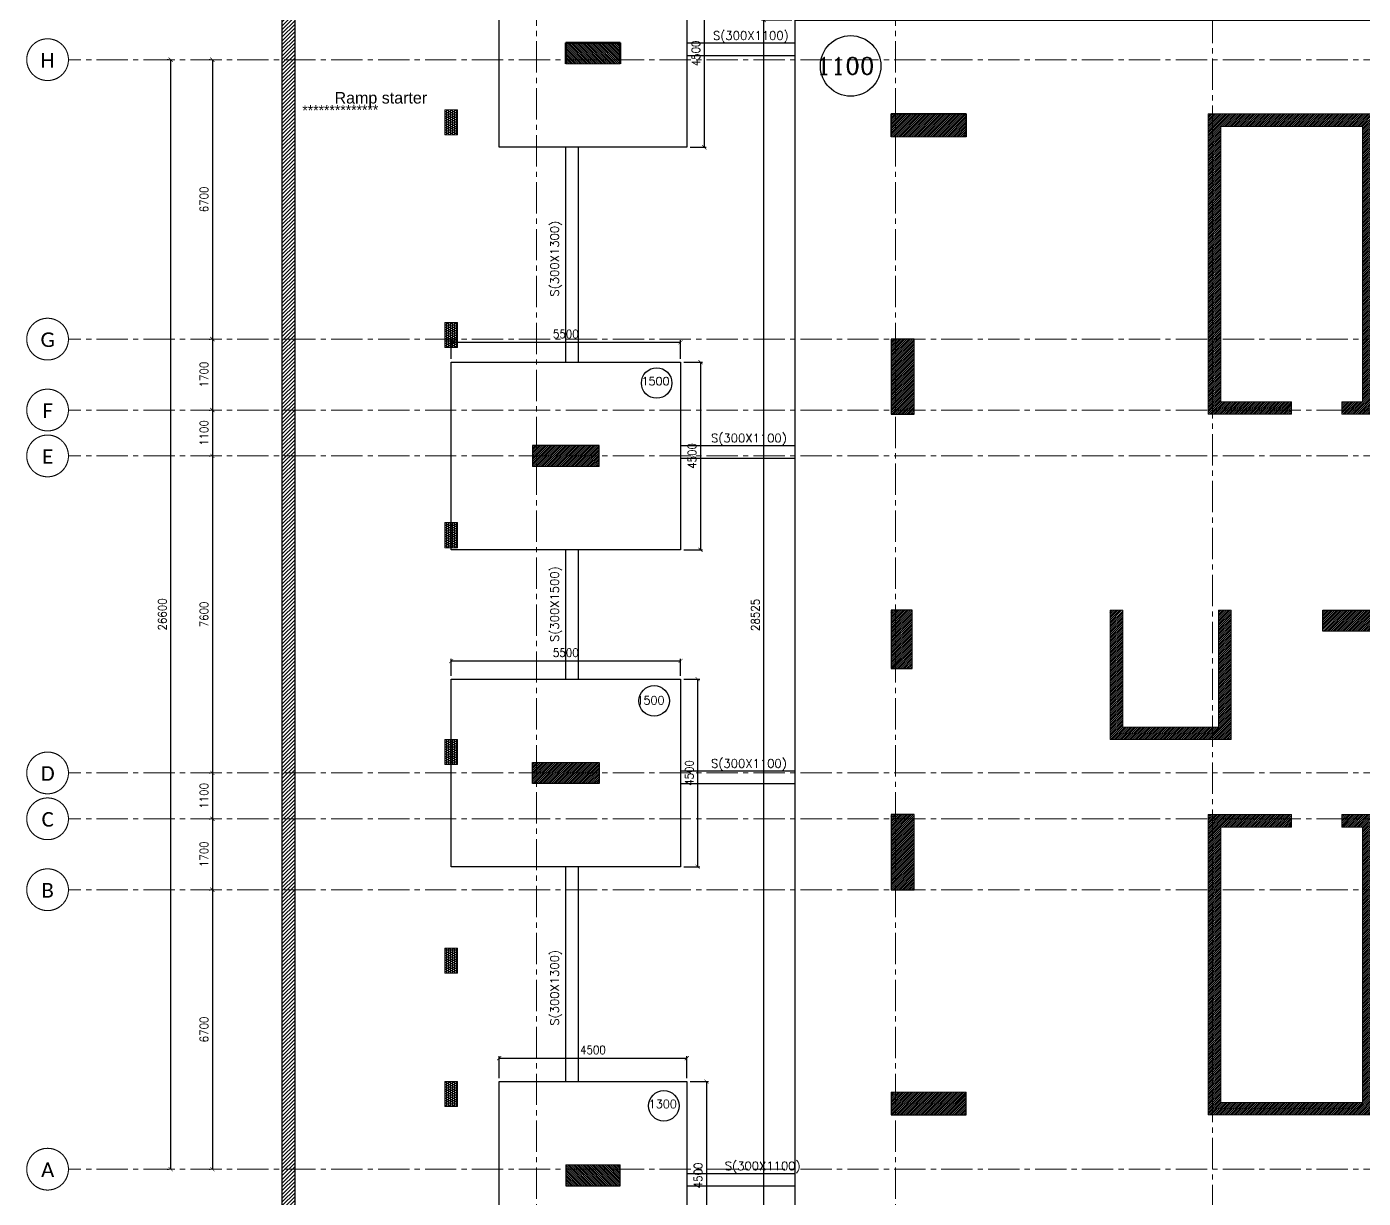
# Model space of a CAD drawing. Header units: millimetres. Extents: x -967280 to 3852, y 2833 to 1955156.
# Drawn here: x -653053 to -621011, y 386540 to 414627 of the extents above; entities that cross this region are included whole.
import ezdxf
from ezdxf.enums import TextEntityAlignment as Align

# ---------------------------------------------------------------- set-up
doc = ezdxf.new("R2010")
doc.units = ezdxf.units.MM
doc.header["$LTSCALE"] = 1000
doc.header["$PDMODE"] = 35
doc.header["$PDSIZE"] = 25
for name, pattern in [('$0$DASHED2', [0.375, 0.25, -0.125]), ('Columns_Structural070816$0$CENTER2', [1.125, 0.75, -0.125, 0.125, -0.125]), ('HRZN_Line-Ptrn-Sold', [9144001.0, 9144000.0, -1])]:
    doc.linetypes.add(name, pattern=pattern)
for name, color, linetype in [('_N-DIM 3', 7, 'Continuous'), ('ARCH', 8, 'Continuous'), ('R.C. footing', 4, 'Continuous'), ('S - BATH Hach', 1, 'Continuous'), ('S - col hach', 1, 'Continuous'), ('S -Beams', 2, 'Continuous'), ('text', 3, 'Continuous')]:
    doc.layers.add(name, color=color, linetype=linetype)
for name, color, linetype, lineweight in [('A-AX-ATT-100', 7, 'HRZN_Line-Ptrn-Sold', 18), ('S - column', 6, 'Continuous', 60), ('ST-000-AXIS', 9, 'Columns_Structural070816$0$CENTER2', 9), ('ST-203-SLAB-TXT', 7, 'Continuous', 30), ('ST-RFT-BOT', 2, '$0$DASHED2', 30)]:
    doc.layers.add(name, color=color, linetype=linetype, lineweight=lineweight)
doc.styles.add('ARAB', font='xarb.shx', dxfattribs={"width": 0.7, "height": 250})
doc.styles.add('Calibri_2', font='calibri.ttf', dxfattribs={"height": 300})
doc.styles.add('ROMANC', font='romanc.shx')
doc.styles.add('TUNELNO', font='romans.shx', dxfattribs={"width": 0.9})
doc.styles.add('XREF-ST-FRAMING 1ST FLOOR$0$STRECTURAL', font='arial.ttf')
doc.dimstyles.new('Copy(2) of DSEC', dxfattribs={"dimtxt": 200, "dimasz": 100, "dimexe": 50, "dimexo": 80, "dimgap": 100, "dimtad": 1, "dimdec": 0, "dimrnd": 5, "dimzin": 0, "dimdsep": 46, "dimtxsty": 'TUNELNO', "dimblk": 'ARCHTICK', "dimcen": 0.09, "dimclrd": 1, "dimclre": 1, "dimclrt": 3, "dimadec": 0, "dimazin": 0, "dimtfac": 0.78125, "dimtdec": 0, "dimtix": 1, "dimtmove": 2, "dimatfit": 3, "dimldrblk": 'ARCHTICK', "dimfxl": 1, "dimtolj": 1, "dimtzin": 0, "dimarcsym": 0})
pattern_1 = [(45, (193250.144, -596912.31), (-22.4506403, 22.4506403), [])]
pattern_2 = [(45, (907727.56, 223202.353), (-22.4506403, 22.4506403), [])]
pattern_3 = [(0, (-310798.873, -401239.722), (47.625, 27.4963064), [31.75, -63.5]), (120, (-310798.873, -401239.722), (-47.6249999, 27.4963066), [31.75, -63.5]), (60, (-310798.873, -401239.722), (1e-07, 54.9926131), [-63.5, 31.75])]

# ---------------------------------------------------------------- blocks, each defined once
blk = doc.blocks.new('A$C46269fcd new')
at = {"layer": 'S - BATH Hach', "ltscale": 30, "transparency": 33554483}
h = blk.add_hatch(dxfattribs=at)
h.set_pattern_fill('ANSI31', color=1, scale=20)
h.set_pattern_definition([(45, (643184.17, -484711.8), (-44.9012806, 44.9012806), [])])
h.paths.add_polyline_path([(47835, 35800), (47835, -9200), (-6100, -9200), (-6100, 35800), (-5800, 35800), (-5800, -8900), (47535, -8900), (47535, 35800)])
at = {"layer": 'R.C. footing', "color": 4, "ltscale": 30}
blk.add_lwpolyline([(47835, 35800), (47835, -9200), (-6100, -9200), (-6100, 35800), (-5800, 35800), (-5800, -8900), (47535, -8900), (47535, 35800)], close=True, dxfattribs=at)
blk = doc.blocks.new('FROM FOUNDATION TO UPPER LOWER BASEMENT_COLUMNS(new2)')
at = {"layer": 'S - col hach'}
h = blk.add_hatch(dxfattribs=at)
h.set_pattern_fill('ANSI31', color=256, scale=10, angle=90)
h.set_pattern_definition([(135, (1651950.9, 412690.996), (-22.4506403, -22.4506403), [])])
h.paths.add_polyline_path([(418899, 637440), (417599, 637440), (417599, 636940), (418899, 636940)])
h = blk.add_hatch(dxfattribs=at)
h.set_pattern_fill('ANSI31', color=256, scale=10)
h.set_pattern_definition([(45, (193250.144, -596912.31), (-22.4506403, 22.4506403), [])])
h.paths.add_polyline_path([(427199, 635190), (427199, 635740), (425399, 635740), (425399, 635190)])
h = blk.add_hatch(dxfattribs=at)
h.set_pattern_fill('ANSI31', color=256, scale=10)
h.set_pattern_definition(pattern_2)
h.paths.add_polyline_path([(436699, 635440), (436699, 628840), (436199, 628840), (436199, 628540), (436999, 628540), (436999, 635740), (432999, 635740), (432999, 628540), (433299, 628540), (434999, 628540), (434999, 628840), (433299, 628840), (433299, 635440)])
h = blk.add_hatch(dxfattribs=at)
h.set_pattern_fill('ANSI31', color=256, scale=10)
h.set_pattern_definition([(45, (-119733.897, -851549.915), (-22.4506403, 22.4506403), [])])
h.paths.add_polyline_path([(425949, 630340), (425399, 630340), (425399, 628540), (425949, 628540)])
h = blk.add_hatch(dxfattribs=at)
h.set_pattern_fill('ANSI31', color=256, scale=10)
h.set_pattern_definition(pattern_1)
h.paths.add_polyline_path([(416799, 627290), (418399, 627290), (418399, 627790), (416799, 627790)])
h = blk.add_hatch(dxfattribs=at)
h.set_pattern_fill('ANSI31', color=256, scale=10)
h.set_pattern_definition([(45, (193250.144, -602312.31), (-22.4506403, 22.4506403), [])])
h.paths.add_polyline_path([(425899, 623840), (425399, 623840), (425399, 622440), (425899, 622440)])
h = blk.add_hatch(dxfattribs=at)
h.set_pattern_fill('ANSI31', color=256, scale=10)
h.set_pattern_definition(pattern_1)
h.paths.add_polyline_path([(433249, 623840), (433249, 621040), (430949, 621040), (430949, 623840), (430649, 623840), (430649, 620740), (433549, 620740), (433549, 623840)])
h = blk.add_hatch(dxfattribs=at)
h.set_pattern_fill('ANSI31', color=256, scale=10)
h.set_pattern_definition([(45, (167000.147, -603712.31), (-22.4506403, 22.4506403), [])])
h.paths.add_polyline_path([(436456, 623340), (436949, 623340), (436949, 623840), (435749, 623840), (435749, 623340)])
h = blk.add_hatch(dxfattribs=at)
h.set_pattern_fill('ANSI31', color=256, scale=10)
h.set_pattern_definition(pattern_1)
h.paths.add_polyline_path([(418399, 620190), (416799, 620190), (416799, 619690), (418399, 619690)])
h = blk.add_hatch(dxfattribs=at)
h.set_pattern_fill('ANSI31', color=256, scale=10)
h.set_pattern_definition(pattern_1)
h.paths.add_polyline_path([(425949, 617140), (425949, 618940), (425399, 618940), (425399, 617140)])
h = blk.add_hatch(dxfattribs=at)
h.set_pattern_fill('ANSI31', color=256, scale=10)
h.set_pattern_definition(pattern_2)
h.paths.add_polyline_path([(436699, 618640), (436699, 612040), (433299, 612040), (433299, 618640), (434999, 618640), (434999, 618940), (432999, 618940), (432999, 611740), (436999, 611740), (436999, 618940), (436199, 618940), (436199, 618640)])
h = blk.add_hatch(dxfattribs=at)
h.set_pattern_fill('ANSI31', color=256, scale=10)
h.set_pattern_definition(pattern_1)
h.paths.add_polyline_path([(427199, 611740), (427199, 612290), (425399, 612290), (425399, 611740)])
h = blk.add_hatch(dxfattribs=at)
h.set_pattern_fill('ANSI31', color=256, scale=10, angle=-90)
h.set_pattern_definition([(315, (-789353.163, 834788.448), (22.4506403, 22.4506403), [])])
h.paths.add_polyline_path([(417599, 610040), (418899, 610040), (418899, 610540), (417599, 610540)])
at = {"layer": 'S - column', "lineweight": 15}
for points in [[(417599, 636940), (418899, 636940), (418899, 637440), (417599, 637440)], [(427199, 635190), (425399, 635190), (425399, 635740), (427199, 635740)], [(425949, 630340), (425399, 630340), (425399, 628540), (425949, 628540)], [(416799, 627790), (416799, 627290), (418399, 627290), (418399, 627790)], [(425899, 623840), (425399, 623840), (425399, 622440), (425899, 622440)], [(433249, 623840), (433249, 621040), (430949, 621040), (430949, 623840), (430649, 623840), (430649, 620740), (433549, 620740), (433549, 623840)], [(435749, 623340), (436949, 623340), (436949, 623840), (435749, 623840)], [(418399, 619690), (416799, 619690), (416799, 620190), (418399, 620190)], [(425949, 618940), (425949, 617140), (425399, 617140), (425399, 618940)], [(436699, 612040), (433299, 612040), (433299, 618640), (434999, 618640), (434999, 618940), (432999, 618940), (432999, 611740), (436999, 611740), (436999, 618940), (436199, 618940), (436199, 618640), (436699, 618640)], [(427199, 611740), (425399, 611740), (425399, 612290), (427199, 612290)], [(417599, 610040), (417599, 610540), (418899, 610540), (418899, 610040)]]:
    blk.add_lwpolyline(points, close=True, dxfattribs=at)
blk.add_lwpolyline([(433299, 628840), (433299, 635440), (436699, 635440), (436699, 628840), (436199, 628840), (436199, 628540), (436999, 628540), (436999, 635740), (432999, 635740), (432999, 628540), (433299, 628540), (434999, 628540), (434999, 628840), (433299, 628840)], dxfattribs=at)
at = {"layer": 'ST-RFT-BOT', "color": 7, "linetype": 'Continuous', "ltscale": 30}
blk.add_line((427199, 635190), (427199, 635559), dxfattribs=at)
at = {"layer": 'ST-RFT-BOT', "color": 7, "linetype": 'Continuous', "lineweight": 50, "ltscale": 30}
blk.add_lwpolyline([(418899, 636940), (418899, 637440), (417599, 637440), (417599, 636940)], dxfattribs=at)
at = {"layer": 'ST-RFT-BOT', "color": 7, "linetype": 'Continuous', "ltscale": 30}
for points in [[(427199, 635190), (427199, 635740), (425399, 635740), (425399, 635190)], [(425399, 635190), (425399, 635740), (427199, 635740), (427199, 635190)], [(425949, 630340), (425399, 630340), (425399, 628540), (425949, 628540)], [(418399, 627290), (418399, 627790), (416799, 627790), (416799, 627290)], [(425899, 623840), (425399, 623840), (425399, 622440), (425899, 622440)], [(435749, 623340), (435749, 623840), (436949, 623840), (436949, 623340)], [(418399, 620190), (418399, 619690), (416799, 619690), (416799, 620190)], [(425949, 618940), (425399, 618940), (425399, 617140), (425949, 617140)], [(425399, 612290), (425399, 611740), (427199, 611740), (427199, 612290)], [(417599, 610540), (417599, 610040), (418899, 610040), (418899, 610540)]]:
    blk.add_lwpolyline(points, dxfattribs=at)
blk = doc.blocks.new('A$Cff78b8bf')
at = {"layer": 'ST-203-SLAB-TXT', "style": 'XREF-ST-FRAMING 1ST FLOOR$0$STRECTURAL'}
blk.add_text('Ramp starter', height=275, dxfattribs=at).set_placement((2365, -10114, 38), align=Align.MIDDLE_CENTER)
at = {"layer": 'text', "ltscale": 30, "style": 'ARAB'}
blk.add_text('**************', height=250, rotation=0.4625, dxfattribs=at).set_placement((484, -10542))
blk = doc.blocks.new('_ArchTick')
at = {"color": 0, "linetype": 'ByBlock', "const_width": 0.15}
blk.add_lwpolyline([(-0.5, -0.5), (0.5, 0.5)], dxfattribs=at)
blk = doc.blocks.new('*D479')
at = {"layer": '_N-DIM 3', "color": 1, "lineweight": -2, "ltscale": 30, "transparency": 16777216}
for p, q in [((-637299, 398987), (-636919, 398987)), ((-636969, 398987), (-636969, 394487)), ((-637299, 394487), (-636919, 394487))]:
    blk.add_line(p, q, dxfattribs=at)
at = {"layer": 'Defpoints', "color": 0, "ltscale": 30, "transparency": 16777216}
for p in [(-637379, 398987), (-637379, 394487), (-636969, 394487)]:
    blk.add_point(p, dxfattribs=at)
at = {"layer": '_N-DIM 3', "color": 1, "lineweight": -2, "ltscale": 30, "transparency": 16777216, "xscale": 100, "yscale": 100, "zscale": 100}
for p, rotation in [((-636969, 398987), 90), ((-636969, 394487), 270)]:
    blk.add_blockref('_ArchTick', p, dxfattribs=dict(at, rotation=rotation))
at = {"layer": '_N-DIM 3', "color": 3, "ltscale": 30, "transparency": 16777216, "insert": (-637169, 396737), "char_height": 200, "attachment_point": 5, "rotation": 90, "style": 'TUNELNO'}
blk.add_mtext('\\A1;4500', dxfattribs=at)
blk = doc.blocks.new('*D480')
at = {"layer": '_N-DIM 3', "color": 1, "lineweight": -2, "ltscale": 30, "transparency": 16777216}
for p, q in [((-642879, 399067), (-642879, 399471)), ((-642879, 399421), (-637379, 399421)), ((-637379, 399067), (-637379, 399471))]:
    blk.add_line(p, q, dxfattribs=at)
at = {"layer": 'Defpoints', "color": 0, "ltscale": 30, "transparency": 16777216}
for p in [(-637379, 399421), (-642879, 398987), (-637379, 398987)]:
    blk.add_point(p, dxfattribs=at)
at = {"layer": '_N-DIM 3', "color": 1, "lineweight": -2, "ltscale": 30, "transparency": 16777216, "xscale": 100, "yscale": 100, "zscale": 100, "rotation": 180}
blk.add_blockref('_ArchTick', (-642879, 399421), dxfattribs=at)
at = {"layer": '_N-DIM 3', "color": 1, "lineweight": -2, "ltscale": 30, "transparency": 16777216, "xscale": 100, "yscale": 100, "zscale": 100}
blk.add_blockref('_ArchTick', (-637379, 399421), dxfattribs=at)
at = {"layer": '_N-DIM 3', "color": 3, "ltscale": 30, "transparency": 16777216, "insert": (-640129, 399621), "char_height": 200, "attachment_point": 5, "style": 'TUNELNO'}
blk.add_mtext('\\A1;5500', dxfattribs=at)
blk = doc.blocks.new('*D481')
at = {"layer": '_N-DIM 3', "color": 1, "lineweight": -2, "ltscale": 30, "transparency": 16777216}
for p, q in [((-637299, 406587), (-636852, 406587)), ((-636902, 406587), (-636902, 402087)), ((-637299, 402087), (-636852, 402087))]:
    blk.add_line(p, q, dxfattribs=at)
at = {"layer": 'Defpoints', "color": 0, "ltscale": 30, "transparency": 16777216}
for p in [(-637379, 406587), (-637379, 402087), (-636902, 402087)]:
    blk.add_point(p, dxfattribs=at)
at = {"layer": '_N-DIM 3', "color": 1, "lineweight": -2, "ltscale": 30, "transparency": 16777216, "xscale": 100, "yscale": 100, "zscale": 100}
for p, rotation in [((-636902, 406587), 90), ((-636902, 402087), 270)]:
    blk.add_blockref('_ArchTick', p, dxfattribs=dict(at, rotation=rotation))
at = {"layer": '_N-DIM 3', "color": 3, "ltscale": 30, "transparency": 16777216, "insert": (-637102, 404337), "char_height": 200, "attachment_point": 5, "rotation": 90, "style": 'TUNELNO'}
blk.add_mtext('\\A1;4500', dxfattribs=at)
blk = doc.blocks.new('*D482')
at = {"layer": '_N-DIM 3', "color": 1, "lineweight": -2, "ltscale": 30, "transparency": 16777216}
for p, q in [((-642879, 406667), (-642879, 407112)), ((-642879, 407062), (-637379, 407062)), ((-637379, 406667), (-637379, 407112))]:
    blk.add_line(p, q, dxfattribs=at)
at = {"layer": 'Defpoints', "color": 0, "ltscale": 30, "transparency": 16777216}
for p in [(-637379, 407062), (-642879, 406587), (-637379, 406587)]:
    blk.add_point(p, dxfattribs=at)
at = {"layer": '_N-DIM 3', "color": 1, "lineweight": -2, "ltscale": 30, "transparency": 16777216, "xscale": 100, "yscale": 100, "zscale": 100, "rotation": 180}
blk.add_blockref('_ArchTick', (-642879, 407062), dxfattribs=at)
at = {"layer": '_N-DIM 3', "color": 1, "lineweight": -2, "ltscale": 30, "transparency": 16777216, "xscale": 100, "yscale": 100, "zscale": 100}
blk.add_blockref('_ArchTick', (-637379, 407062), dxfattribs=at)
at = {"layer": '_N-DIM 3', "color": 3, "ltscale": 30, "transparency": 16777216, "insert": (-640129, 407262), "char_height": 200, "attachment_point": 5, "style": 'TUNELNO'}
blk.add_mtext('\\A1;5500', dxfattribs=at)
blk = doc.blocks.new('*D483')
at = {"layer": '_N-DIM 3', "color": 1, "lineweight": -2, "ltscale": 30, "transparency": 16777216}
for p, q in [((-637149, 416237), (-636761, 416237)), ((-636811, 416237), (-636811, 411737)), ((-637149, 411737), (-636761, 411737))]:
    blk.add_line(p, q, dxfattribs=at)
at = {"layer": 'Defpoints', "color": 0, "ltscale": 30, "transparency": 16777216}
for p in [(-637229, 416237), (-637229, 411737), (-636811, 411737)]:
    blk.add_point(p, dxfattribs=at)
at = {"layer": '_N-DIM 3', "color": 1, "lineweight": -2, "ltscale": 30, "transparency": 16777216, "xscale": 100, "yscale": 100, "zscale": 100}
for p, rotation in [((-636811, 416237), 90), ((-636811, 411737), 270)]:
    blk.add_blockref('_ArchTick', p, dxfattribs=dict(at, rotation=rotation))
at = {"layer": '_N-DIM 3', "color": 3, "ltscale": 30, "transparency": 16777216, "insert": (-637011, 413987), "char_height": 200, "attachment_point": 5, "rotation": 90, "style": 'TUNELNO'}
blk.add_mtext('\\A1;4500', dxfattribs=at)
blk = doc.blocks.new('*D485')
at = {"layer": '_N-DIM 3', "color": 1, "lineweight": -2, "ltscale": 30, "transparency": 16777216}
for p, q in [((-641729, 389417), (-641729, 389947)), ((-641729, 389897), (-637229, 389897)), ((-637229, 389417), (-637229, 389947))]:
    blk.add_line(p, q, dxfattribs=at)
at = {"layer": 'Defpoints', "color": 0, "ltscale": 30, "transparency": 16777216}
for p in [(-637229, 389897), (-641729, 389337), (-637229, 389337)]:
    blk.add_point(p, dxfattribs=at)
at = {"layer": '_N-DIM 3', "color": 1, "lineweight": -2, "ltscale": 30, "transparency": 16777216, "xscale": 100, "yscale": 100, "zscale": 100, "rotation": 180}
blk.add_blockref('_ArchTick', (-641729, 389897), dxfattribs=at)
at = {"layer": '_N-DIM 3', "color": 1, "lineweight": -2, "ltscale": 30, "transparency": 16777216, "xscale": 100, "yscale": 100, "zscale": 100}
blk.add_blockref('_ArchTick', (-637229, 389897), dxfattribs=at)
at = {"layer": '_N-DIM 3', "color": 3, "ltscale": 30, "transparency": 16777216, "insert": (-639479, 390097), "char_height": 200, "attachment_point": 5, "style": 'TUNELNO'}
blk.add_mtext('\\A1;4500', dxfattribs=at)
blk = doc.blocks.new('*D486')
at = {"layer": '_N-DIM 3', "color": 1, "lineweight": -2, "ltscale": 30, "transparency": 16777216}
for p, q in [((-637149, 389337), (-636707, 389337)), ((-636757, 389337), (-636757, 384837)), ((-637149, 384837), (-636707, 384837))]:
    blk.add_line(p, q, dxfattribs=at)
at = {"layer": 'Defpoints', "color": 0, "ltscale": 30, "transparency": 16777216}
for p in [(-637229, 389337), (-637229, 384837), (-636757, 384837)]:
    blk.add_point(p, dxfattribs=at)
at = {"layer": '_N-DIM 3', "color": 1, "lineweight": -2, "ltscale": 30, "transparency": 16777216, "xscale": 100, "yscale": 100, "zscale": 100}
for p, rotation in [((-636757, 389337), 90), ((-636757, 384837), 270)]:
    blk.add_blockref('_ArchTick', p, dxfattribs=dict(at, rotation=rotation))
at = {"layer": '_N-DIM 3', "color": 3, "ltscale": 30, "transparency": 16777216, "insert": (-636957, 387087), "char_height": 200, "attachment_point": 5, "rotation": 90, "style": 'TUNELNO'}
blk.add_mtext('\\A1;4500', dxfattribs=at)
blk = doc.blocks.new('*D500')
at = {"layer": '_N-DIM 3', "color": 1, "lineweight": -2, "ltscale": 30, "transparency": 16777216}
for p, q in [((-634712, 414787), (-635435, 414787)), ((-635385, 386262), (-635385, 414787)), ((-634725, 386262), (-635435, 386262))]:
    blk.add_line(p, q, dxfattribs=at)
at = {"layer": 'Defpoints', "color": 0, "ltscale": 30, "transparency": 16777216}
for p in [(-635385, 414787), (-634632, 414787), (-634645, 386262)]:
    blk.add_point(p, dxfattribs=at)
at = {"layer": '_N-DIM 3', "color": 1, "lineweight": -2, "ltscale": 30, "transparency": 16777216, "xscale": 100, "yscale": 100, "zscale": 100}
for p, rotation in [((-635385, 414787), 90), ((-635385, 386262), 270)]:
    blk.add_blockref('_ArchTick', p, dxfattribs=dict(at, rotation=rotation))
at = {"layer": '_N-DIM 3', "color": 3, "ltscale": 30, "transparency": 16777216, "insert": (-635585, 400525), "char_height": 200, "attachment_point": 5, "rotation": 90, "style": 'TUNELNO'}
blk.add_mtext('\\A1;28525', dxfattribs=at)
blk = doc.blocks.new('A$C502a855f new')
at = {"layer": 'S - col hach', "true_color": 0xf8d731}
h = blk.add_hatch(dxfattribs=at)
h.set_pattern_fill('HONEY', color=40, scale=10)
h.set_pattern_definition(pattern_3)
h.paths.add_polyline_path([(103900, 34600), (104200, 34600), (104200, 34000), (103900, 34000)])
h = blk.add_hatch(dxfattribs=at)
h.set_pattern_fill('HONEY', color=40, scale=10)
h.set_pattern_definition(pattern_3)
h.paths.add_polyline_path([(103900, 29500), (104200, 29500), (104200, 28900), (103900, 28900)])
h = blk.add_hatch(dxfattribs=at)
h.set_pattern_fill('HONEY', color=40, scale=10)
h.set_pattern_definition([(0, (-310798.873, -401039.722), (47.625, 27.4963064), [31.75, -63.5]), (120, (-310798.873, -401039.722), (-47.6249999, 27.4963066), [31.75, -63.5]), (60, (-310798.873, -401039.722), (1e-07, 54.9926131), [-63.5, 31.75])])
h.paths.add_polyline_path([(103900, 24700), (104200, 24700), (104200, 24100), (103900, 24100)])
h = blk.add_hatch(dxfattribs=at)
h.set_pattern_fill('HONEY', color=40, scale=10)
h.set_pattern_definition(pattern_3)
h.paths.add_polyline_path([(103900, 19500), (104200, 19500), (104200, 18900), (103900, 18900)])
h = blk.add_hatch(dxfattribs=at)
h.set_pattern_fill('HONEY', color=40, scale=10)
h.set_pattern_definition([(0, (-310798.873, -401239.722), (47.625, 27.4963064), [31.75, -63.5]), (120, (-310798.873, -401239.722), (-47.6249999, 27.4963066), [31.75, -63.5]), (60, (-310798.873, -401239.722), (1e-07, 54.9926131), [-63.5, 31.75])])
h.paths.add_polyline_path([(103900, 14500), (104200, 14500), (104200, 13900), (103900, 13900)])
h = blk.add_hatch(dxfattribs=at)
h.set_pattern_fill('HONEY', color=40, scale=10)
h.set_pattern_definition([(0, (-310798.873, -404439.722), (47.625, 27.4963064), [31.75, -63.5]), (120, (-310798.873, -404439.722), (-47.6249999, 27.4963066), [31.75, -63.5]), (60, (-310798.873, -404439.722), (1e-07, 54.9926131), [-63.5, 31.75])])
h.paths.add_polyline_path([(103900, 11300), (104200, 11300), (104200, 10700), (103900, 10700)])
at = {"layer": 'S - column', "lineweight": 15}
for points in [[(103900, 34600), (104200, 34600), (104200, 34000), (103900, 34000)], [(103900, 29500), (104200, 29500), (104200, 28900), (103900, 28900)], [(103900, 24700), (104200, 24700), (104200, 24100), (103900, 24100)], [(103900, 19500), (104200, 19500), (104200, 18900), (103900, 18900)], [(103900, 14500), (104200, 14500), (104200, 13900), (103900, 13900)], [(103900, 11300), (104200, 11300), (104200, 10700), (103900, 10700)]]:
    blk.add_lwpolyline(points, close=True, dxfattribs=at)
blk = doc.blocks.new('Grid - HRZN_G-Datm-Grid-Head-1554275-FIRST FLOOR FFL_1_')
at = {"layer": 'A-AX-ATT-100'}
blk.add_circle((0, 0), 5, dxfattribs=at)
blk = doc.blocks.new('*D1505')
at = {"layer": '_N-DIM 3', "color": 1, "linetype": 'Continuous', "lineweight": -2, "ltscale": 30, "transparency": 16777216}
for p, q in [((509045, 737040), (509075, 737040)), ((509125, 737040), (509125, 730340)), ((509045, 730340), (509075, 730340))]:
    blk.add_line(p, q, dxfattribs=at)
at = {"layer": 'Defpoints', "color": 0, "linetype": 'Continuous', "ltscale": 30, "transparency": 16777216}
for p in [(509125, 737040), (509125, 730340), (509125, 730340)]:
    blk.add_point(p, dxfattribs=at)
at = {"layer": '_N-DIM 3', "color": 1, "linetype": 'Continuous', "lineweight": -2, "ltscale": 30, "transparency": 16777216, "xscale": 100, "yscale": 100, "zscale": 100}
for p, rotation in [((509125, 737040), 90), ((509125, 730340), 270)]:
    blk.add_blockref('_ArchTick', p, dxfattribs=dict(at, rotation=rotation))
at = {"layer": '_N-DIM 3', "color": 3, "linetype": 'Continuous', "ltscale": 30, "transparency": 16777216, "insert": (508925, 733690), "char_height": 200, "attachment_point": 5, "rotation": 90, "style": 'TUNELNO'}
blk.add_mtext('\\A1;6700', dxfattribs=at)
blk = doc.blocks.new('*D1506')
at = {"layer": '_N-DIM 3', "color": 1, "linetype": 'Continuous', "lineweight": -2, "ltscale": 30, "transparency": 16777216}
for p, q in [((509045, 730340), (509075, 730340)), ((509125, 730340), (509125, 728640)), ((509045, 728640), (509075, 728640))]:
    blk.add_line(p, q, dxfattribs=at)
at = {"layer": 'Defpoints', "color": 0, "linetype": 'Continuous', "ltscale": 30, "transparency": 16777216}
for p in [(509125, 730340), (509125, 728640), (509125, 728640)]:
    blk.add_point(p, dxfattribs=at)
at = {"layer": '_N-DIM 3', "color": 1, "linetype": 'Continuous', "lineweight": -2, "ltscale": 30, "transparency": 16777216, "xscale": 100, "yscale": 100, "zscale": 100}
for p, rotation in [((509125, 730340), 90), ((509125, 728640), 270)]:
    blk.add_blockref('_ArchTick', p, dxfattribs=dict(at, rotation=rotation))
at = {"layer": '_N-DIM 3', "color": 3, "linetype": 'Continuous', "ltscale": 30, "transparency": 16777216, "insert": (508925, 729490), "char_height": 200, "attachment_point": 5, "rotation": 90, "style": 'TUNELNO'}
blk.add_mtext('\\A1;1700', dxfattribs=at)
blk = doc.blocks.new('*D1507')
at = {"layer": '_N-DIM 3', "color": 1, "linetype": 'Continuous', "lineweight": -2, "ltscale": 30, "transparency": 16777216}
for p, q in [((509045, 728640), (509075, 728640)), ((509125, 728640), (509125, 727540)), ((509045, 727540), (509075, 727540))]:
    blk.add_line(p, q, dxfattribs=at)
at = {"layer": 'Defpoints', "color": 0, "linetype": 'Continuous', "ltscale": 30, "transparency": 16777216}
for p in [(509125, 728640), (509125, 727540), (509125, 727540)]:
    blk.add_point(p, dxfattribs=at)
at = {"layer": '_N-DIM 3', "color": 1, "linetype": 'Continuous', "lineweight": -2, "ltscale": 30, "transparency": 16777216, "xscale": 100, "yscale": 100, "zscale": 100}
for p, rotation in [((509125, 728640), 90), ((509125, 727540), 270)]:
    blk.add_blockref('_ArchTick', p, dxfattribs=dict(at, rotation=rotation))
at = {"layer": '_N-DIM 3', "color": 3, "linetype": 'Continuous', "ltscale": 30, "transparency": 16777216, "insert": (508925, 728090), "char_height": 200, "attachment_point": 5, "rotation": 90, "style": 'TUNELNO'}
blk.add_mtext('\\A1;1100', dxfattribs=at)
blk = doc.blocks.new('*D1508')
at = {"layer": '_N-DIM 3', "color": 1, "linetype": 'Continuous', "lineweight": -2, "ltscale": 30, "transparency": 16777216}
for p, q in [((509045, 727540), (509075, 727540)), ((509125, 727540), (509125, 719940)), ((509045, 719940), (509075, 719940))]:
    blk.add_line(p, q, dxfattribs=at)
at = {"layer": 'Defpoints', "color": 0, "linetype": 'Continuous', "ltscale": 30, "transparency": 16777216}
for p in [(509125, 727540), (509125, 719940), (509125, 719940)]:
    blk.add_point(p, dxfattribs=at)
at = {"layer": '_N-DIM 3', "color": 1, "linetype": 'Continuous', "lineweight": -2, "ltscale": 30, "transparency": 16777216, "xscale": 100, "yscale": 100, "zscale": 100}
for p, rotation in [((509125, 727540), 90), ((509125, 719940), 270)]:
    blk.add_blockref('_ArchTick', p, dxfattribs=dict(at, rotation=rotation))
at = {"layer": '_N-DIM 3', "color": 3, "linetype": 'Continuous', "ltscale": 30, "transparency": 16777216, "insert": (508925, 723740), "char_height": 200, "attachment_point": 5, "rotation": 90, "style": 'TUNELNO'}
blk.add_mtext('\\A1;7600', dxfattribs=at)
blk = doc.blocks.new('*D1509')
at = {"layer": '_N-DIM 3', "color": 1, "linetype": 'Continuous', "lineweight": -2, "ltscale": 30, "transparency": 16777216}
for p, q in [((509045, 719940), (509075, 719940)), ((509125, 719940), (509125, 718840)), ((509045, 718840), (509075, 718840))]:
    blk.add_line(p, q, dxfattribs=at)
at = {"layer": 'Defpoints', "color": 0, "linetype": 'Continuous', "ltscale": 30, "transparency": 16777216}
for p in [(509125, 719940), (509125, 718840), (509125, 718840)]:
    blk.add_point(p, dxfattribs=at)
at = {"layer": '_N-DIM 3', "color": 1, "linetype": 'Continuous', "lineweight": -2, "ltscale": 30, "transparency": 16777216, "xscale": 100, "yscale": 100, "zscale": 100}
for p, rotation in [((509125, 719940), 90), ((509125, 718840), 270)]:
    blk.add_blockref('_ArchTick', p, dxfattribs=dict(at, rotation=rotation))
at = {"layer": '_N-DIM 3', "color": 3, "linetype": 'Continuous', "ltscale": 30, "transparency": 16777216, "insert": (508925, 719390), "char_height": 200, "attachment_point": 5, "rotation": 90, "style": 'TUNELNO'}
blk.add_mtext('\\A1;1100', dxfattribs=at)
blk = doc.blocks.new('*D1510')
at = {"layer": '_N-DIM 3', "color": 1, "linetype": 'Continuous', "lineweight": -2, "ltscale": 30, "transparency": 16777216}
for p, q in [((509045, 718840), (509075, 718840)), ((509125, 718840), (509125, 717140)), ((509045, 717140), (509075, 717140))]:
    blk.add_line(p, q, dxfattribs=at)
at = {"layer": 'Defpoints', "color": 0, "linetype": 'Continuous', "ltscale": 30, "transparency": 16777216}
for p in [(509125, 718840), (509125, 717140), (509125, 717140)]:
    blk.add_point(p, dxfattribs=at)
at = {"layer": '_N-DIM 3', "color": 1, "linetype": 'Continuous', "lineweight": -2, "ltscale": 30, "transparency": 16777216, "xscale": 100, "yscale": 100, "zscale": 100}
for p, rotation in [((509125, 718840), 90), ((509125, 717140), 270)]:
    blk.add_blockref('_ArchTick', p, dxfattribs=dict(at, rotation=rotation))
at = {"layer": '_N-DIM 3', "color": 3, "linetype": 'Continuous', "ltscale": 30, "transparency": 16777216, "insert": (508925, 717990), "char_height": 200, "attachment_point": 5, "rotation": 90, "style": 'TUNELNO'}
blk.add_mtext('\\A1;1700', dxfattribs=at)
blk = doc.blocks.new('*D1511')
at = {"layer": '_N-DIM 3', "color": 1, "linetype": 'Continuous', "lineweight": -2, "ltscale": 30, "transparency": 16777216}
for p, q in [((509045, 717140), (509075, 717140)), ((509125, 717140), (509125, 710440)), ((509045, 710440), (509075, 710440))]:
    blk.add_line(p, q, dxfattribs=at)
at = {"layer": 'Defpoints', "color": 0, "linetype": 'Continuous', "ltscale": 30, "transparency": 16777216}
for p in [(509125, 717140), (509125, 710440), (509125, 710440)]:
    blk.add_point(p, dxfattribs=at)
at = {"layer": '_N-DIM 3', "color": 1, "linetype": 'Continuous', "lineweight": -2, "ltscale": 30, "transparency": 16777216, "xscale": 100, "yscale": 100, "zscale": 100}
for p, rotation in [((509125, 717140), 90), ((509125, 710440), 270)]:
    blk.add_blockref('_ArchTick', p, dxfattribs=dict(at, rotation=rotation))
at = {"layer": '_N-DIM 3', "color": 3, "linetype": 'Continuous', "ltscale": 30, "transparency": 16777216, "insert": (508925, 713790), "char_height": 200, "attachment_point": 5, "rotation": 90, "style": 'TUNELNO'}
blk.add_mtext('\\A1;6700', dxfattribs=at)
blk = doc.blocks.new('*D1512')
at = {"layer": '_N-DIM 3', "color": 1, "linetype": 'Continuous', "lineweight": -2, "ltscale": 30, "transparency": 16777216}
for p, q in [((508045, 737040), (508075, 737040)), ((508125, 737040), (508125, 710440)), ((508045, 710440), (508075, 710440))]:
    blk.add_line(p, q, dxfattribs=at)
at = {"layer": 'Defpoints', "color": 0, "linetype": 'Continuous', "ltscale": 30, "transparency": 16777216}
for p in [(508125, 737040), (508125, 710440), (508125, 710440)]:
    blk.add_point(p, dxfattribs=at)
at = {"layer": '_N-DIM 3', "color": 1, "linetype": 'Continuous', "lineweight": -2, "ltscale": 30, "transparency": 16777216, "xscale": 100, "yscale": 100, "zscale": 100}
for p, rotation in [((508125, 737040), 90), ((508125, 710440), 270)]:
    blk.add_blockref('_ArchTick', p, dxfattribs=dict(at, rotation=rotation))
at = {"layer": '_N-DIM 3', "color": 3, "linetype": 'Continuous', "ltscale": 30, "transparency": 16777216, "insert": (507925, 723740), "char_height": 200, "attachment_point": 5, "rotation": 90, "style": 'TUNELNO'}
blk.add_mtext('\\A1;26600', dxfattribs=at)
blk = doc.blocks.new('AXES-00')
at = {"layer": 'ST-000-AXIS'}
for p, q in [((516898.9, 750979.6), (516898.9, 695813.8)), ((525498.9, 750979.6), (525498.9, 695813.8)), ((533098.9, 695813.8), (533098.9, 750979.6)), ((575723.2, 737039.7), (505674.3, 737039.7)), ((575723.2, 730339.7), (505674.3, 730339.7)), ((575723.2, 728639.7), (505674.3, 728639.7)), ((575723.2, 727539.7), (505674.3, 727539.7)), ((575723.2, 719939.7), (505674.3, 719939.7)), ((575723.2, 718839.7), (505674.3, 718839.7)), ((575723.2, 717139.7), (505674.3, 717139.7)), ((575723.2, 710439.7), (505674.3, 710439.7))]:
    blk.add_line(p, q, dxfattribs=at)
at = {"layer": 'A-AX-ATT-100', "xscale": 100.0000000000001, "yscale": 100.0000000000001, "zscale": 100.0000000000001, "rotation": 90}
for p in [(505174.3, 737039.7), (505174.3, 730339.7), (505174.3, 728639.7), (505174.3, 727539.7), (505174.3, 719939.7), (505174.3, 718839.7), (505174.3, 717139.7), (505174.3, 710439.7)]:
    blk.add_blockref('Grid - HRZN_G-Datm-Grid-Head-1554275-FIRST FLOOR FFL_1_', p, dxfattribs=at)
at = {"layer": 'A-AX-ATT-100', "linetype": 'Continuous', "lineweight": 13, "char_height": 350, "attachment_point": 1, "style": 'Calibri_2'}
for s, insert, width in [('H', (505005.2, 737201), 416.877), ('G', (505005.2, 730501), 416.877), ('F', (505051.7, 728801), 304.641), ('E', (505041.7, 727701), 328.692), ('D', (505008.7, 720101), 408.861), ('C', (505031.7, 719001), 352.742), ('B', (505028.2, 717301), 360.759), ('A', (505018.7, 710601), 384.81)]:
    blk.add_mtext(s, dxfattribs=dict(at, insert=insert, width=width))
at = {"layer": '_N-DIM 3', "color": 3, "linetype": 'Continuous', "ltscale": 30}
for base, p1, p2, picture, middle in [((508125, 710439.7), (508125, 737039.7), (508125, 710439.7), '*D1512', (507925, 723739.7)), ((509125, 730339.7), (509125, 737039.7), (509125, 730339.7), '*D1505', (508925, 733689.7)), ((509125, 728639.7), (509125, 730339.7), (509125, 728639.7), '*D1506', (508925, 729489.7)), ((509125, 727539.7), (509125, 728639.7), (509125, 727539.7), '*D1507', (508925, 728089.7)), ((509125, 719939.7), (509125, 727539.7), (509125, 719939.7), '*D1508', (508925, 723739.7)), ((509125, 718839.7), (509125, 719939.7), (509125, 718839.7), '*D1509', (508925, 719389.7)), ((509125, 717139.7), (509125, 718839.7), (509125, 717139.7), '*D1510', (508925, 717989.7)), ((509125, 710439.7), (509125, 717139.7), (509125, 710439.7), '*D1511', (508925, 713789.7))]:
    dim = blk.add_linear_dim(base=base, p1=p1, p2=p2, angle=90, dimstyle='Copy(2) of DSEC', dxfattribs=at)
    dim.commit()
    dim.dimension.update_dxf_attribs({"geometry": picture, "text_midpoint": middle})

msp = doc.modelspace()

# ---------------------------------------------------------------- linework, layer by layer
at = {"layer": 'R.C. footing'}
for p, q in [((-637228.7, 414237.4), (-634632, 414237.4)), ((-637228.7, 413937.4), (-634632, 413937.4)), ((-640128.7, 406587.4), (-640128.7, 411737.4)), ((-639828.7, 406587.4), (-639828.7, 411737.4)), ((-637378.7, 404587.4), (-634632, 404587.4)), ((-637378.7, 404287.4), (-634632, 404287.4)), ((-640128.7, 398987.4), (-640128.7, 402087.4)), ((-639828.7, 398987.4), (-639828.7, 402087.4)), ((-637378.7, 396787.4), (-634632, 396787.4)), ((-637378.7, 396487.4), (-634632, 396487.4)), ((-640128.7, 389337.4), (-640128.7, 394487.4)), ((-639828.7, 389337.4), (-639828.7, 394487.4)), ((-637228.7, 387137.4), (-634632, 387137.4)), ((-637228.7, 386837.4), (-634632, 386837.4))]:
    msp.add_line(p, q, dxfattribs=at)
for points in [[(-641728.7, 416237.4), (-637228.7, 416237.4), (-637228.7, 411737.4), (-641728.7, 411737.4)], [(-610828.7, 393137.4), (-610828.7, 386262.3), (-634632, 386262.3), (-634632, 414787.3), (-610828.7, 414787.3), (-610828.7, 404237.4), (-606038.1, 404237.4), (-606038.1, 396837.4), (-609078.7, 396837.4), (-609078.7, 393137.4)], [(-637378.7, 406587.4), (-637378.7, 402087.4), (-642878.7, 402087.4), (-642878.7, 406587.4)], [(-637378.7, 398987.4), (-637378.7, 394487.4), (-642878.7, 394487.4), (-642878.7, 398987.4)], [(-641728.7, 389337.4), (-637228.7, 389337.4), (-637228.7, 384837.4), (-641728.7, 384837.4)]]:
    msp.add_lwpolyline(points, close=True, dxfattribs=at)
at = {"layer": 'S -Beams', "color": 3}
for centre, radius in [((-633300.9, 413687.6), 725.4), ((-637952, 406084.4), 365.7), ((-638012.1, 398464.2), 365.7), ((-637779.4, 388755.3), 365.7)]:
    msp.add_circle(centre, radius, dxfattribs=at)

# ---------------------------------------------------------------- block references
at = {"layer": '_N-DIM 3', "color": 6, "linetype": 'Continuous', "ltscale": 30}
msp.add_blockref('AXES-00', (-1157727.6, -323202.4), dxfattribs=at)
at = {"layer": 'ARCH', "lineweight": 106, "ltscale": 30}
msp.add_blockref('A$Cff78b8bf', (-646928.7, 423037.4), dxfattribs=at)
at = {"layer": 'S - column', "color": 7, "true_color": 0xffffff}
msp.add_blockref('A$C46269fcd new', (-640828.7, 387237.4), dxfattribs=at)
at = {"layer": 'S - column'}
msp.add_blockref('FROM FOUNDATION TO UPPER LOWER BASEMENT_COLUMNS(new2)', (-1057727.6, -223202.4), dxfattribs=at)
at = {"layer": 'ST-RFT-BOT', "lineweight": 106, "ltscale": 30}
msp.add_blockref('A$C502a855f new', (-746928.7, 378037.4), dxfattribs=at)

# ---------------------------------------------------------------- texts
at = {"layer": 'S -Beams', "color": 3, "style": 'ROMANC'}
for s, height, p in [('S(300X1100)', 203.736, (-636600.4, 414313.4)), (' 1100', 407.47, (-634406.8, 413483.8)), ('1500', 196, (-638313.7, 406031.1)), ('S(300X1100)', 203.736, (-636646.5, 404663.4)), (' 1500', 196, (-638568.8, 398380)), ('S(300X1100)', 203.736, (-636646.5, 396863.4)), ('1300 ', 196, (-638141.1, 388702)), ('S(300X1100)', 203.736, (-636317.1, 387213.4))]:
    msp.add_text(s, height=height, dxfattribs=at).set_placement(p)
for s, p in [('S(300X1300)', (-640296.5, 408158.3)), ('S(300X1500)', (-640296.5, 399876)), ('S(300X1300)', (-640296.5, 390675.9))]:
    msp.add_text(s, height=203.736, rotation=90, dxfattribs=at).set_placement(p)

# ---------------------------------------------------------------- dimensions: what is measured, and where the dimension line sits
at = {"layer": '_N-DIM 3', "ltscale": 30}
for base, p1, p2, picture, middle in [((-636810.8, 411737.4), (-637228.7, 416237.4), (-637228.7, 411737.4), '*D483', (-637010.8, 413987.4)), ((-635385.5, 414787.3), (-634645.2, 386262.3), (-634632, 414787.3), '*D500', (-635585.5, 400524.8)), ((-636902.2, 402087.4), (-637378.7, 406587.4), (-637378.7, 402087.4), '*D481', (-637102.2, 404337.4)), ((-636968.5, 394487.4), (-637378.7, 398987.4), (-637378.7, 394487.4), '*D479', (-637168.5, 396737.4)), ((-636756.8, 384837.4), (-637228.7, 389337.4), (-637228.7, 384837.4), '*D486', (-636956.8, 387087.4))]:
    dim = msp.add_linear_dim(base=base, p1=p1, p2=p2, angle=90, dimstyle='Copy(2) of DSEC', dxfattribs=at)
    dim.commit()
    dim.dimension.update_dxf_attribs({"geometry": picture, "text_midpoint": middle})
for base, p1, p2, picture, middle in [((-637378.7, 407062.3), (-642878.7, 406587.4), (-637378.7, 406587.4), '*D482', (-640128.7, 407262.3)), ((-637378.7, 399421.2), (-642878.7, 398987.4), (-637378.7, 398987.4), '*D480', (-640128.7, 399621.2)), ((-637228.7, 389897.3), (-641728.7, 389337.4), (-637228.7, 389337.4), '*D485', (-639478.7, 390097.3))]:
    dim = msp.add_linear_dim(base=base, p1=p1, p2=p2, dimstyle='Copy(2) of DSEC', dxfattribs=at)
    dim.commit()
    dim.dimension.update_dxf_attribs({"geometry": picture, "text_midpoint": middle})

doc.saveas('drawing.dxf')
